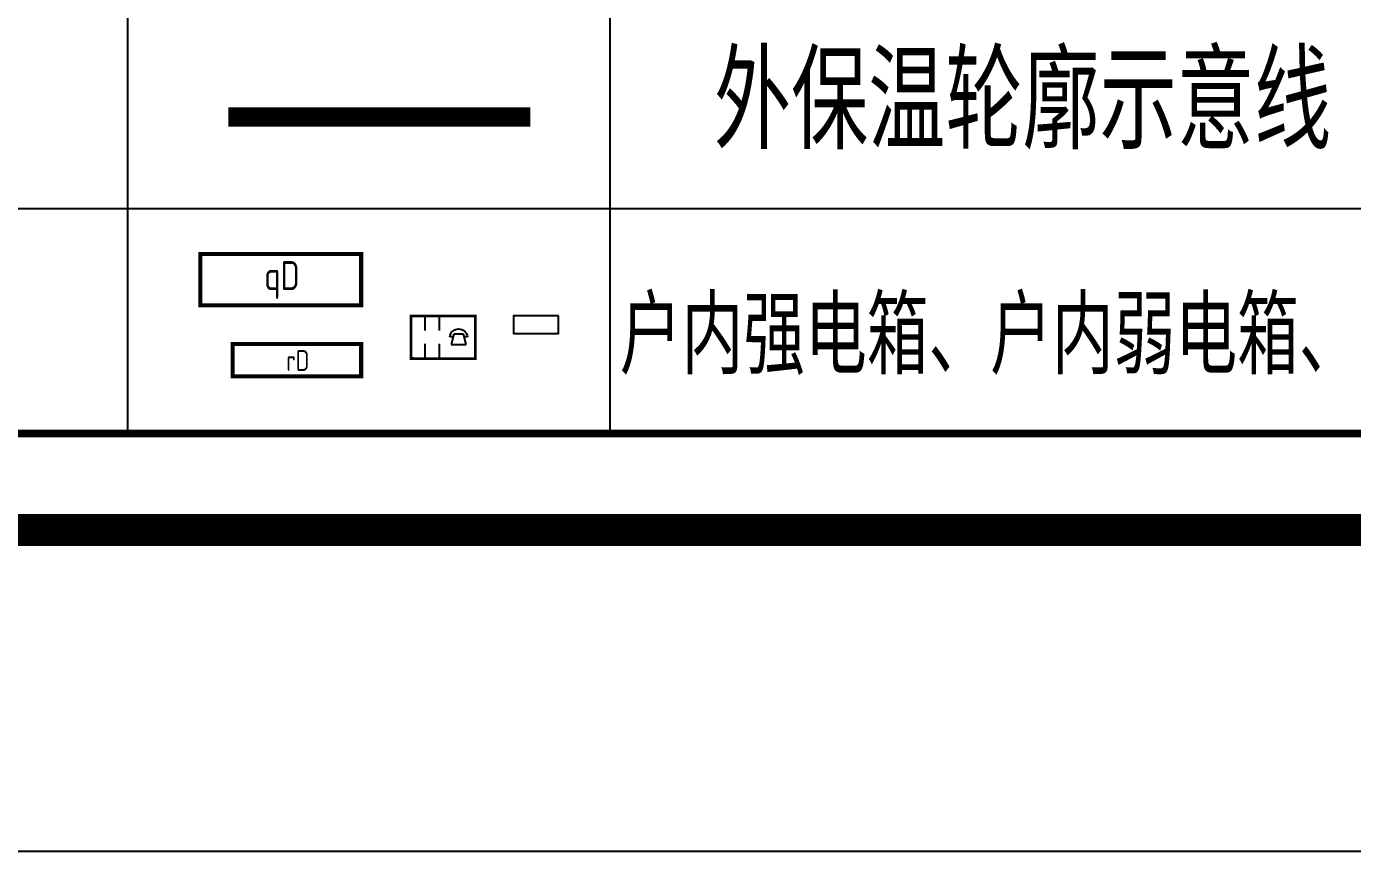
# Model space of a CAD drawing. Extents: x -518115 to 389031, y -231062 to 1628073.
# Drawn here: x 7938 to 12062, y 256415 to 258982 of the extents above; entities that cross this region are included whole.
import ezdxf
from ezdxf.enums import TextEntityAlignment as Align

# ---------------------------------------------------------------- set-up
doc = ezdxf.new("R2010")
doc.units = 0
doc.header["$LTSCALE"] = 1000
doc.header["$MEASUREMENT"] = 0
doc.linetypes.add('DASH', pattern=[0.35, 0.25, -0.1])
for name, color, linetype in [('C-Sheet-图框', 101, 'Continuous'), ('EQUIP-安防', 3, 'Continuous'), ('PUB_TEXT', 4, 'Continuous'), ('修改标示', 212, 'Continuous'), ('图框', 140, 'Continuous')]:
    doc.layers.add(name, color=color, linetype=linetype)
doc.layers.add('EQUIP-消防', color=3, linetype='Continuous', lineweight=20)
doc.layers.add('yichutu', color=7, linetype='Continuous', true_color=0xffffff, plot=False)
doc.styles.add('_TEL_DIM', font='SIMPLEX', dxfattribs={"width": 0.8, "height": 3.5, "bigfont": 'HZTXT'})
doc.styles.add('房间名称', font='TSSDENG', dxfattribs={"width": 0.8, "bigfont": 'HZTXT'})

# ---------------------------------------------------------------- blocks, each defined once
blk = doc.blocks.new('TK')
at = {"layer": '图框'}
blk.add_lwpolyline([(465375, 548713.7), (549475, 548713.7), (549475, 489313.7), (465375, 489313.7)], close=True, dxfattribs=at)
blk.add_lwpolyline([(465375, 548713.7), (549475, 548713.7), (549475, 489313.7), (465375, 489313.7)], close=True, dxfattribs=at)
at = {"layer": '图框', "const_width": 100}
blk.add_lwpolyline([(548475, 490313.7), (548475, 547713.7), (467875, 547713.7), (467875, 490313.7)], close=True, dxfattribs=at)
blk = doc.blocks.new('yct-841-594-84100-59399.9999999999-100-1000.0')
at = {"layer": 'yichutu', "color": 7, "true_color": 0xffffff}
blk.add_lwpolyline([(0, 0), (0, 59400), (84100, 59400), (84100, 0)], close=True, dxfattribs=at)
blk = doc.blocks.new('$equip$00002628')
at = {"linetype": 'Continuous'}
for p, q in [((-0.625, 0.415), (0.625, 0.415)), ((-0.625, -0.415), (-0.625, 0.415)), ((0.071, 0.129), (0.071, 0.415)), ((0.35, 0.129), (0.35, 0.415)), ((0.625, 0.415), (0.625, -0.415)), ((-0.472, 0.01), (-0.409, 0.01)), ((-0.446, -0.138), (-0.395, 0.058)), ((-0.395, 0.058), (-0.395, 0.058)), ((-0.395, 0.058), (-0.206, 0.058)), ((-0.206, 0.058), (-0.155, -0.138)), ((-0.191, 0.01), (-0.129, 0.01)), ((-0.155, -0.138), (-0.446, -0.138)), ((0.071, -0.415), (0.071, -0.129)), ((0.35, -0.415), (0.35, -0.129)), ((0.625, -0.415), (-0.625, -0.415))]:
    blk.add_line(p, q, dxfattribs=at)
at = {"const_width": 0.05}
blk.add_lwpolyline([(-0.625, 0.415), (0.625, 0.415), (0.625, -0.415), (-0.625, -0.415), (-0.625, 0.415), (0.625, 0.415)], dxfattribs=at)
at = {"linetype": 'Continuous'}
blk.add_arc((-0.3, -0.011), 0.173, 6.9897, 173.0103, dxfattribs=at)
for p in [(0, 0.415), (-0.625, 0), (0.625, 0), (0, -0.415)]:
    blk.add_point(p)
at = {"color": 7, "style": '_TEL_DIM', "flags": 1}
blk.add_attdef('A', text='', height=0.000025, dxfattribs=at).set_placement((0, 0), align=Align.MIDDLE_CENTER)
blk = doc.blocks.new('A$C7D502F78')
at = {"layer": '修改标示', "ltscale": 2}
blk.add_lwpolyline([(-150.6, 197.3), (-10.6, 197.3), (-10.6, 142.3), (-150.6, 142.3)], close=True, dxfattribs=at)
blk = doc.blocks.new('GDGRDGDRGDFD')
at = {"layer": 'EQUIP-消防', "const_width": 12.8}
blk.add_lwpolyline([(136866.6, 335507.8), (136366.6, 335507.8), (136366.6, 335347.8), (136866.6, 335347.8)], close=True, dxfattribs=at)
at = {"layer": 'PUB_TEXT', "color": 7, "true_color": 0xffffff, "style": '房间名称', "width": 0.8}
blk.add_text('qD', height=90, dxfattribs=at).set_placement((136565, 335395.5))
blk = doc.blocks.new('FSFSFSFSEG')
at = {"layer": 'EQUIP-消防', "const_width": 12.8}
blk.add_lwpolyline([(136866.6, 335152.5), (136466.6, 335152.5), (136466.6, 335052.5), (136866.6, 335052.5)], close=True, dxfattribs=at)
at = {"layer": 'PUB_TEXT', "color": 7, "true_color": 0xffffff, "style": '房间名称', "width": 0.8}
blk.add_text('rD', height=64.8, dxfattribs=at).set_placement((136633.7, 335069))

msp = doc.modelspace()

# ---------------------------------------------------------------- linework, layer by layer
at = {"color": 5, "linetype": 'DASH', "ltscale": 0.5, "const_width": 60}
msp.add_lwpolyline([(9505.4, 258700.5), (8566, 258700.5)], dxfattribs=at)
at = {"layer": 'C-Sheet-图框', "color": 0}
for p, q in [((8252.7, 264015.2), (8252.7, 257715.2)), ((9752.7, 264015.2), (9752.7, 257715.2)), ((1814.1, 258415.2), (15301, 258415.2))]:
    msp.add_line(p, q, dxfattribs=at)
at = {"layer": 'C-Sheet-图框', "color": 0, "const_width": 24}
msp.add_lwpolyline([(1814.1, 257715.2), (1814.1, 264715.2), (15301, 264715.2), (15301, 257715.2), (1814.1, 257715.2)], dxfattribs=at)

# ---------------------------------------------------------------- block references
for name, p in [('TK', (-466360.9, -232898.5)), ('GDGRDGDRGDFD', (-127887.5, -77233.7)), ('FSFSFSFSEG', (-127887.5, -77158.8))]:
    msp.add_blockref(name, p)
at = {"layer": 'EQUIP-安防', "xscale": -160, "yscale": 160, "zscale": 160, "rotation": 359.9999999998151}
msp.add_blockref('$equip$00002628', (9234.2, 258014.9), dxfattribs=at)
at = {"layer": 'yichutu'}
msp.add_blockref('yct-841-594-84100-59399.9999999999-100-1000.0', (-985.9, 256415.2), dxfattribs=at)
at = {"layer": '修改标示', "ltscale": 2, "xscale": -1}
msp.add_blockref('A$C7D502F78', (9442.7, 257884), dxfattribs=at)

# ---------------------------------------------------------------- texts
at = {"layer": 'PUB_TEXT', "style": '房间名称', "width": 0.8}
for s, height, p in [('外保温轮廓示意线', 300, (10076.2, 258599.8)), ('户内强电箱、户内弱电箱、户内可视对讲机、户外可视对讲机', 240, (9783.6, 257899.8))]:
    msp.add_text(s, height=height, dxfattribs=at).set_placement(p)

doc.saveas('drawing.dxf')
